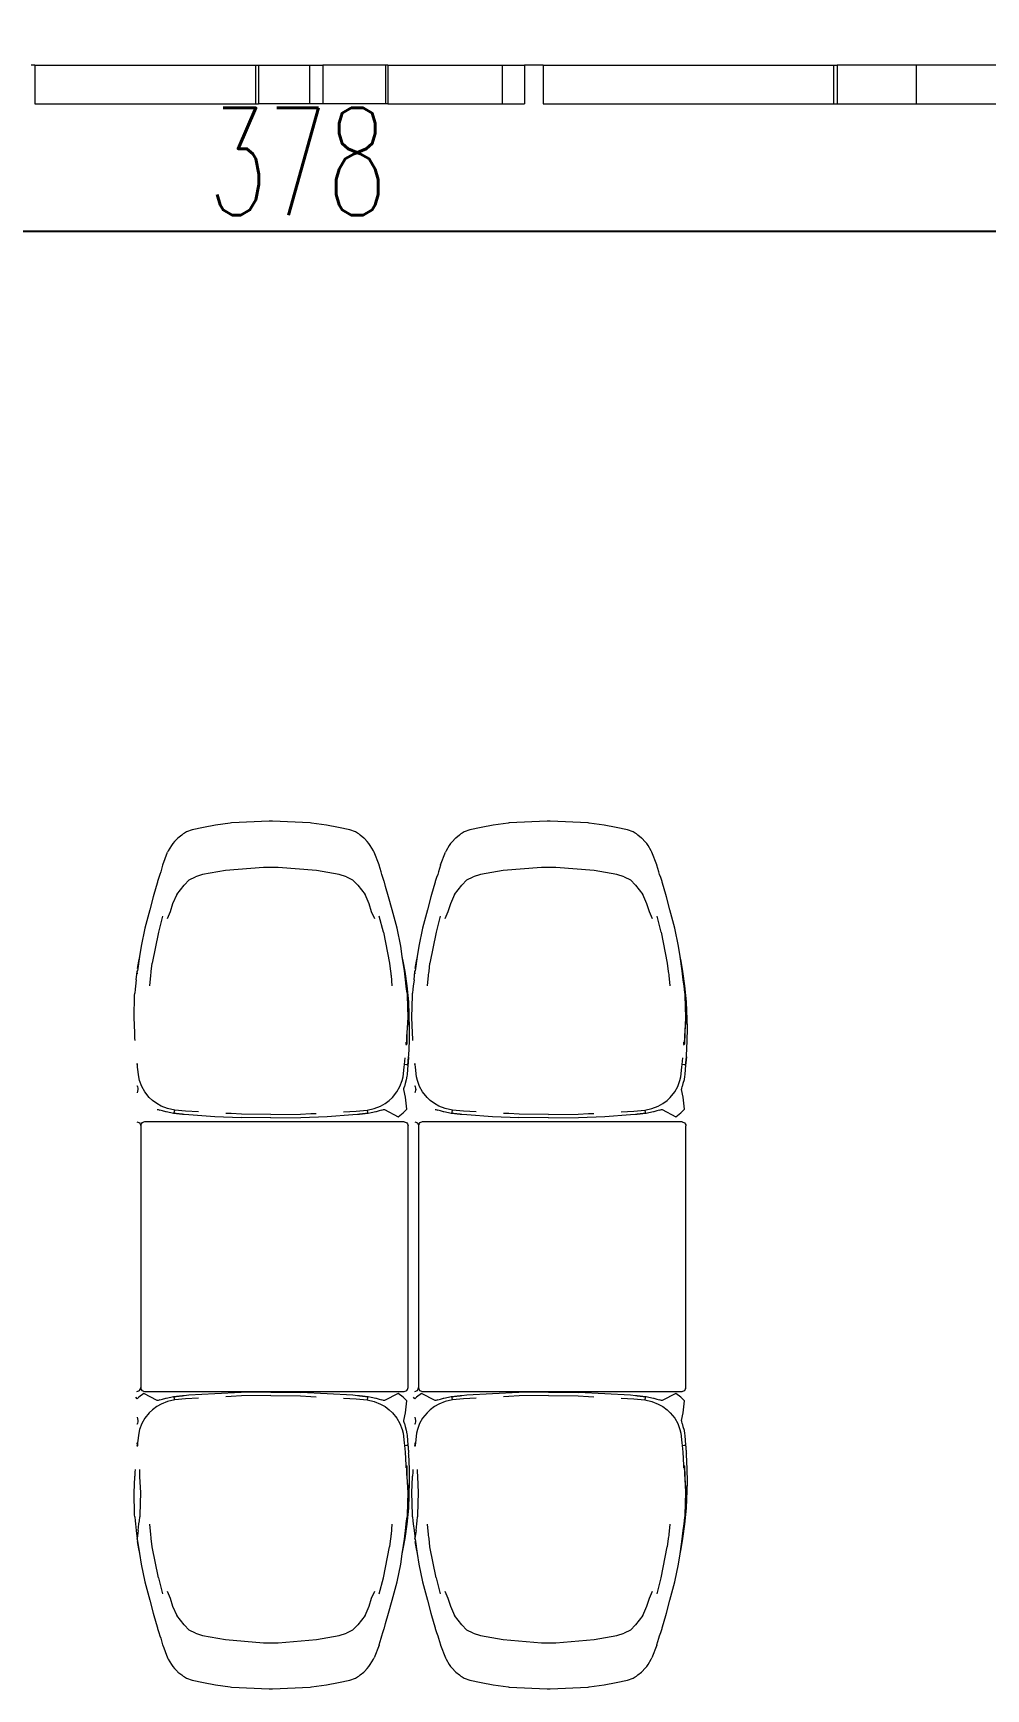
# Model space of a CAD drawing. Header units: millimetres. Extents: x 567392 to 582402, y 4512800 to 4518063.
# Drawn here: x 575378.2 to 575556.3, y 4512971.1 to 4513280.5 of the extents above; entities that cross this region are included whole.
import ezdxf

# ---------------------------------------------------------------- set-up
doc = ezdxf.new("R2010")
doc.units = ezdxf.units.MM
doc.layers.add('a_8', color=8, linetype='Continuous', lineweight=0)
doc.layers.add('a_dim', color=1, linetype='Continuous')
doc.styles.add('OLCU', font='SIMPLEX.shx', dxfattribs={"width": 0.65})
doc.dimstyles.new('OLCU-İC', dxfattribs={"dimtxt": 20, "dimasz": 10, "dimexe": 12, "dimexo": 10, "dimgap": 3, "dimtad": 1, "dimdec": 0, "dimdsep": 46, "dimtxsty": 'OLCU', "dimblk": 'ARCHTICK', "dimcen": 2, "dimdle": 8, "dimclrd": 73, "dimclre": 1, "dimclrt": 1, "dimadec": 0, "dimazin": 0, "dimtfac": 1, "dimtdec": 0, "dimtix": 1, "dimtmove": 2, "dimatfit": 3, "dimldrblk": 'DOT', "dimfxl": 100, "dimfxlon": 1, "dimtvp": 1, "dimtolj": 1, "dimlwd": -1, "dimlwe": 0, "dimarcsym": 0})

# ---------------------------------------------------------------- blocks, each defined once
blk = doc.blocks.new('A$C4A613EE6')
for p, q in [((12420, -530), (12420, -813.7)), ((12492.2, -813.7), (12492.2, -530)), ((12420, -813.7), (12492.2, -813.7)), ((12420, -813.7), (12420, -961.4)), ((12492.2, -961.4), (12492.2, -813.7)), ((12420, -961.4), (12492.2, -961.4)), ((12420, -967.8), (12420, -961.4)), ((12420, -967.8), (12492.2, -967.8)), ((12420, -1510.8), (12420, -967.8)), ((12492.2, -967.8), (12492.2, -961.4)), ((12492.2, -1510.8), (12492.2, -967.8)), ((14032.4, -1264.7), (13998.5, -1274)), ((14065.8, -1257.9), (14032.4, -1264.7)), ((14085.1, -1254.9), (14065.8, -1257.9)), ((14112.1, -1250.8), (14085.1, -1254.9)), ((14094.4, -1253), (14085.1, -1254.9)), ((14113.6, -1249.6), (14094.4, -1253)), ((14117.7, -1250.1), (14112.1, -1250.8)), ((14140.4, -1245.8), (14113.6, -1249.6)), ((14128.7, -1248.8), (14117.7, -1250.1)), ((14140.7, -1247.5), (14128.7, -1248.8)), ((14169.9, -1242.9), (14140.4, -1245.8)), ((14146.7, -1246.8), (14140.7, -1247.5)), ((14154.2, -1246.1), (14146.7, -1246.8)), ((14154.2, -1246.1), (14158, -1245.8)), ((14158, -1245.8), (14199.2, -1244.7)), ((14219.1, -1241.2), (14169.9, -1242.9)), ((14199.2, -1244.7), (14228.3, -1246.2)), ((14199.2, -1244.7), (14212.8, -1244.7)), ((14234.1, -1246.2), (14212.8, -1244.7)), ((14243.7, -1241.5), (14219.1, -1241.2)), ((14228.3, -1246.2), (14249.5, -1246.5)), ((14249.5, -1246.5), (14234.1, -1246.2)), ((14270.4, -1242.9), (14243.7, -1241.5)), ((14245.7, -1248.3), (14249.6, -1248.4)), ((14250.6, -1248.4), (14249.5, -1246.5)), ((14249.6, -1248.4), (14249.8, -1248.4)), ((14273.1, -1243.1), (14270.4, -1242.9)), ((14273.1, -1243.1), (14284.1, -1244)), ((14289.1, -1244.5), (14273.1, -1243.1)), ((14287.5, -1250.9), (14274.9, -1249.7)), ((14284.1, -1244), (14289.2, -1244.4)), ((14288.1, -1246.2), (14287.5, -1250.9)), ((14292.4, -1251.3), (14287.5, -1250.9)), ((14289.1, -1244.5), (14288.1, -1246.2)), ((14289.2, -1244.4), (14295.7, -1245.1)), ((14310.4, -1253.5), (14292.4, -1251.3)), ((14295.7, -1245.1), (14306.5, -1246.1)), ((14306.5, -1246.1), (14308.8, -1246.3)), ((14308.8, -1246.3), (14315.7, -1247.4)), ((14317.2, -1255.1), (14310.4, -1253.5)), ((14315.7, -1247.4), (14315.7, -1247.4)), ((14315.7, -1247.4), (14322.7, -1249.5)), ((14328.4, -1259.3), (14317.2, -1255.1)), ((14322.7, -1249.5), (14328.1, -1250.9)), ((14332, -1251.7), (14328.1, -1250.9)), ((14338.4, -1264.9), (14328.4, -1259.3)), ((14334, -1251.9), (14332, -1251.7)), ((14348, -1249.2), (14334, -1251.9)), ((14348.6, -1273.2), (14338.4, -1264.9)), ((14370.4, -1246.5), (14348, -1249.2)), ((14377.4, -1253.5), (14370.4, -1246.5)), ((14371.5, -1288.2), (14384.7, -1262.8)), ((14384.7, -1262.8), (14377.4, -1253.5)), ((14394.4, -1251.2), (14394.7, -1249.4)), ((14394.4, -1251.2), (14394.4, -1736.8)), ((14394.7, -1249.4), (14395.4, -1247.7)), ((14395.4, -1247.7), (14396.5, -1246.2)), ((14396.5, -1246.2), (14398, -1245.1)), ((14398, -1245.1), (14399.8, -1244.3)), ((14399.8, -1244.3), (14401.6, -1244.1)), ((14891, -1244.1), (14401.6, -1244.1)), ((14892.8, -1244.3), (14891, -1244.1)), ((14894.6, -1245.1), (14892.8, -1244.3)), ((14896.1, -1246.2), (14894.6, -1245.1)), ((14897.2, -1247.7), (14896.1, -1246.2)), ((14897.9, -1249.4), (14897.2, -1247.7)), ((14898.2, -1251.2), (14897.9, -1249.4)), ((14898.2, -1736.8), (14898.2, -1251.2)), ((14909, -1253.5), (14901.7, -1262.8)), ((14901.7, -1262.8), (14914.9, -1288.2)), ((14915.9, -1246.5), (14909, -1253.5)), ((14938.4, -1249.2), (14915.9, -1246.5)), ((14937.8, -1273.2), (14948, -1264.9)), ((14952.4, -1251.9), (14938.4, -1249.2)), ((14948, -1264.9), (14957.9, -1259.3)), ((14954.4, -1251.7), (14952.4, -1251.9)), ((14958.2, -1250.9), (14954.4, -1251.7)), ((14957.9, -1259.3), (14969.1, -1255.1)), ((14958.2, -1250.9), (14963.7, -1249.5)), ((14963.7, -1249.5), (14970.6, -1247.5)), ((14969.1, -1255.1), (14976, -1253.5)), ((14970.6, -1247.5), (14970.7, -1247.4)), ((14970.7, -1247.4), (14977.6, -1246.3)), ((14976, -1253.5), (14993.9, -1251.3)), ((14977.6, -1246.3), (14979.8, -1246.1)), ((14979.8, -1246.1), (14990.7, -1245.1)), ((14990.7, -1245.1), (14997.2, -1244.4)), ((14993.9, -1251.3), (14998.9, -1250.9)), ((14997.2, -1244.4), (15002.2, -1244)), ((14997.3, -1244.5), (15012.4, -1243.2)), ((14998.3, -1246.2), (14997.3, -1244.5)), ((14998.9, -1250.9), (14998.3, -1246.2)), ((14998.9, -1250.9), (15011.4, -1249.7)), ((15002.2, -1244), (15012.4, -1243.2)), ((15011.4, -1249.7), (15035.8, -1248.4)), ((15012.4, -1243.2), (15013.3, -1243.1)), ((15016, -1242.9), (15013.3, -1243.1)), ((15042.6, -1241.5), (15016, -1242.9)), ((15035.8, -1248.4), (15036.9, -1246.5)), ((15036.5, -1248.4), (15036.8, -1248.4)), ((15036.8, -1248.4), (15040.7, -1248.3)), ((15052.3, -1246.2), (15036.9, -1246.5)), ((15036.9, -1246.5), (15058, -1246.2)), ((15067.3, -1241.2), (15042.6, -1241.5)), ((15073.5, -1244.7), (15052.3, -1246.2)), ((15058, -1246.2), (15087.2, -1244.7)), ((15116.5, -1242.9), (15067.3, -1241.2)), ((15073.5, -1244.7), (15087.2, -1244.7)), ((15087.2, -1244.7), (15128.4, -1245.8)), ((15145.9, -1245.8), (15116.5, -1242.9)), ((15128.4, -1245.8), (15132.2, -1246.1)), ((15139.7, -1246.8), (15132.2, -1246.1)), ((15145.7, -1247.5), (15139.7, -1246.8)), ((15157.7, -1248.8), (15145.7, -1247.5)), ((15172.8, -1249.6), (15145.9, -1245.8)), ((15168.7, -1250.1), (15157.7, -1248.8)), ((15174.3, -1250.8), (15168.7, -1250.1)), ((15192, -1253), (15172.8, -1249.6)), ((15201.3, -1254.9), (15174.3, -1250.8)), ((15201.3, -1254.9), (15192, -1253)), ((15220.6, -1257.9), (15201.3, -1254.9)), ((15253.9, -1264.8), (15220.6, -1257.9)), ((15287.9, -1274), (15253.9, -1264.8)), ((13914.3, -1298.4), (13890.7, -1307.5)), ((13915, -1298.1), (13914.3, -1298.4)), ((13927.4, -1294.4), (13915, -1298.1)), ((13931.9, -1293.1), (13927.4, -1294.4)), ((13937.9, -1291.1), (13931.9, -1293.1)), ((13945.4, -1288.6), (13937.9, -1291.1)), ((13946.6, -1288.2), (13945.4, -1288.6)), ((13954.4, -1286), (13946.6, -1288.2)), ((13974.2, -1280.5), (13954.4, -1286)), ((13998.5, -1274), (13974.2, -1280.5)), ((14039.9, -1290.3), (14010.2, -1297.9)), ((14039.9, -1290.3), (14097.6, -1278.7)), ((14097.6, -1278.7), (14113.4, -1276.8)), ((14113.4, -1276.8), (14116.8, -1276.4)), ((14116.8, -1276.4), (14119.1, -1276.1)), ((14119.1, -1276.1), (14121, -1276)), ((14121, -1276), (14140.2, -1274.3)), ((14354.2, -1279.1), (14348.6, -1273.2)), ((14360.1, -1287.2), (14354.2, -1279.1)), ((14364.8, -1295.5), (14360.1, -1287.2)), ((14369.5, -1307.4), (14364.8, -1295.5)), ((14371.5, -1289.8), (14371.5, -1288.2)), ((14372.3, -1293.1), (14371.5, -1289.8)), ((14372.3, -1293.1), (14373.8, -1298.1)), ((14373.8, -1298.1), (14375.8, -1304)), ((14910.6, -1304), (14912.6, -1298.1)), ((14912.6, -1298.1), (14914.1, -1293.1)), ((14914.8, -1289.8), (14914.1, -1293.1)), ((14914.9, -1288.2), (14914.8, -1289.8)), ((14916.9, -1307.4), (14921.6, -1295.5)), ((14921.6, -1295.5), (14926.3, -1287.2)), ((14926.3, -1287.2), (14932.2, -1279.1)), ((14932.2, -1279.1), (14937.8, -1273.2)), ((15146.1, -1274.3), (15165.4, -1276)), ((15165.4, -1276), (15167.3, -1276.1)), ((15167.3, -1276.1), (15169.5, -1276.4)), ((15169.5, -1276.4), (15173, -1276.8)), ((15173, -1276.8), (15188.7, -1278.7)), ((15246.5, -1290.3), (15188.7, -1278.7)), ((15276.1, -1297.9), (15246.5, -1290.3)), ((15312.2, -1280.5), (15287.9, -1274)), ((15332, -1286), (15312.2, -1280.5)), ((15339.7, -1288.2), (15332, -1286)), ((15341, -1288.6), (15339.7, -1288.2)), ((15348.5, -1291.1), (15341, -1288.6)), ((15354.5, -1293.1), (15348.5, -1291.1)), ((15359, -1294.4), (15354.5, -1293.1)), ((15371.4, -1298.1), (15359, -1294.4)), ((15372, -1298.4), (15371.4, -1298.1)), ((15372, -1298.4), (15395.6, -1307.5)), ((13864, -1326.7), (13858.5, -1333.7)), ((13864.9, -1325.9), (13864, -1326.7)), ((13870.7, -1320.5), (13864.9, -1325.9)), ((13874.4, -1317.2), (13870.7, -1320.5)), ((13878, -1314.8), (13874.4, -1317.2)), ((13887.9, -1308.6), (13878, -1314.8)), ((13890.7, -1307.5), (13887.9, -1308.6)), ((13951.9, -1338.1), (13969.5, -1324.6)), ((13987, -1316.9), (13969.5, -1324.6)), ((13987.1, -1316.9), (13987, -1316.9)), ((14001.8, -1312.3), (13987.1, -1316.9)), ((14015.2, -1306.4), (14001.8, -1312.3)), ((14372.5, -1320.8), (14369.5, -1307.4)), ((14372.5, -1320.8), (14376.7, -1319.9)), ((14372.5, -1320.9), (14372.5, -1320.8)), ((14374.2, -1341.1), (14372.5, -1320.9)), ((14375.8, -1304), (14375.9, -1304.6)), ((14375.9, -1304.6), (14377.6, -1313.3)), ((14376.7, -1319.9), (14378.4, -1318.7)), ((14377.6, -1313.3), (14378.6, -1318.5)), ((14379.8, -1335.2), (14378.4, -1318.7)), ((14378.6, -1318.5), (14379, -1323.6)), ((14379, -1323.6), (14379.8, -1335.2)), ((14908, -1318.7), (14906.5, -1335.2)), ((14906.5, -1335.2), (14907.4, -1323.6)), ((14907.4, -1323.6), (14907.7, -1318.5)), ((14907.7, -1318.5), (14908.8, -1313.3)), ((14908, -1318.7), (14909.6, -1319.9)), ((14908.8, -1313.3), (14910.4, -1304.6)), ((14909.6, -1319.9), (14913.9, -1320.8)), ((14910.4, -1304.6), (14910.6, -1304)), ((14912.2, -1341.1), (14913.9, -1320.9)), ((14913.9, -1320.8), (14916.9, -1307.4)), ((14913.9, -1320.9), (14913.9, -1320.8)), ((15284.6, -1312.3), (15271.2, -1306.4)), ((15299.3, -1316.9), (15284.6, -1312.3)), ((15299.4, -1316.9), (15299.3, -1316.9)), ((15316.9, -1324.6), (15299.4, -1316.9)), ((15316.9, -1324.6), (15334.4, -1338.1)), ((15398.5, -1308.6), (15395.6, -1307.5)), ((15408.3, -1314.8), (15398.5, -1308.6)), ((15412, -1317.2), (15408.3, -1314.8)), ((15415.6, -1320.5), (15412, -1317.2)), ((15421.5, -1325.9), (15415.6, -1320.5)), ((15422.4, -1326.7), (15421.5, -1325.9)), ((15427.9, -1333.7), (15422.4, -1326.7)), ((13848.5, -1353.2), (13844.1, -1374.4)), ((13852.6, -1342.6), (13848.5, -1353.2)), ((13854.8, -1339), (13852.6, -1342.6)), ((13856.5, -1336.4), (13854.8, -1339)), ((13858.5, -1333.7), (13856.5, -1336.4)), ((13936.3, -1359.4), (13932.4, -1372.9)), ((13936.3, -1359.4), (13942.2, -1347.8)), ((13942.2, -1347.8), (13951.9, -1338.1)), ((14375.6, -1365), (14374.2, -1341.1)), ((14380.1, -1338.5), (14379.8, -1335.2)), ((14380.9, -1347.4), (14380.1, -1338.5)), ((14384.1, -1395.6), (14380.9, -1347.4)), ((14905.4, -1347.4), (14902.3, -1395.6)), ((14906.2, -1338.5), (14905.4, -1347.4)), ((14906.5, -1335.2), (14906.2, -1338.5)), ((14910.8, -1364.9), (14912.2, -1341.1)), ((15334.4, -1338.1), (15344.2, -1347.8)), ((15344.2, -1347.8), (15350.1, -1359.4)), ((15354, -1372.9), (15350.1, -1359.4)), ((15429.9, -1336.4), (15427.9, -1333.7)), ((15431.6, -1339), (15429.9, -1336.4)), ((15433.8, -1342.6), (15431.6, -1339)), ((15437.9, -1353.2), (15433.8, -1342.6)), ((15442.2, -1374.4), (15437.9, -1353.2)), ((13844.1, -1374.4), (13839.8, -1396.8)), ((13932.4, -1372.9), (13924.6, -1415.3)), ((15361.7, -1415.3), (15354, -1372.9)), ((15446.6, -1396.8), (15442.2, -1374.4)), ((13839.8, -1396.8), (13836, -1424.7)), ((13924.6, -1415.4), (13918.8, -1486.9)), ((13924.6, -1415.4), (13924.6, -1415.3)), ((14379, -1426.1), (14378.5, -1416.1)), ((14386.1, -1444.7), (14384.1, -1395.6)), ((14902.3, -1395.6), (14900.2, -1444.7)), ((14907.3, -1426.1), (14907.9, -1416.1)), ((15361.7, -1415.3), (15361.8, -1415.4)), ((15367.6, -1486.9), (15361.8, -1415.4)), ((15450.3, -1424.7), (15446.6, -1396.8)), ((13835.8, -1427), (13832.5, -1497.5)), ((13836, -1424.7), (13835.8, -1427)), ((14379.8, -1445.3), (14379, -1426.1)), ((14380.5, -1500.6), (14379.8, -1445.3)), ((14386.9, -1500.6), (14386.1, -1444.7)), ((14899.4, -1500.6), (14900.2, -1444.7)), ((14905.8, -1500.6), (14906.6, -1445.3)), ((14906.6, -1445.3), (14907.3, -1426.1)), ((15450.6, -1427), (15450.3, -1424.7)), ((15453.8, -1497.5), (15450.6, -1427)), ((12420, -1510.8), (12492.2, -1510.8)), ((12420, -1510.8), (12420, -1545.9)), ((13832.5, -1497.5), (13832.4, -1500.6)), ((13832.4, -1500.6), (13832.5, -1503.6)), ((13832.5, -1503.6), (13835.8, -1574.1)), ((13918.8, -1486.9), (13918.8, -1514.2)), ((13918.8, -1514.2), (13924.6, -1585.7)), ((14380.5, -1500.6), (14379.8, -1555.8)), ((14386.9, -1500.6), (14386.1, -1556.4)), ((14899.4, -1500.6), (14900.2, -1556.4)), ((14905.8, -1500.6), (14906.6, -1555.8)), ((15361.8, -1585.7), (15367.6, -1514.2)), ((15367.6, -1514.2), (15367.6, -1486.9)), ((15450.6, -1574.1), (15453.8, -1503.6)), ((15453.9, -1500.6), (15453.8, -1497.5)), ((15453.8, -1503.6), (15453.9, -1500.6)), ((12420, -1545.9), (12492.2, -1545.9)), ((12420, -1587.4), (12420, -1545.9)), ((12492.2, -1587.4), (12492.2, -1545.9)), ((13835.8, -1574.1), (13836, -1576.4)), ((13836, -1576.4), (13839.8, -1604.3)), ((14379, -1575), (14378.5, -1585)), ((14379.8, -1555.8), (14379, -1575)), ((14384.1, -1605.5), (14386.1, -1556.4)), ((14900.2, -1556.4), (14902.3, -1605.5)), ((14906.6, -1555.8), (14907.3, -1575)), ((14907.3, -1575), (14907.9, -1585.1)), ((15446.6, -1604.4), (15450.3, -1576.4)), ((15450.3, -1576.4), (15450.6, -1574.1)), ((12420, -1587.4), (12492.2, -1587.4)), ((12420, -1801.4), (12420, -1587.4)), ((12492.2, -1801.4), (12492.2, -1587.4)), ((13839.8, -1604.3), (13844.1, -1626.7)), ((13924.6, -1585.8), (13924.6, -1585.7)), ((13924.6, -1585.8), (13932.4, -1628.2)), ((14380.9, -1653.8), (14384.1, -1605.5)), ((14902.3, -1605.5), (14905.4, -1653.8)), ((15354, -1628.2), (15361.7, -1585.8)), ((15361.8, -1585.7), (15361.7, -1585.8)), ((15442.2, -1626.7), (15446.6, -1604.4)), ((13844.1, -1626.7), (13848.5, -1648)), ((13932.4, -1628.2), (13936.3, -1641.7)), ((14375.6, -1636.2), (14374.2, -1660.1)), ((14910.8, -1636.2), (14912.2, -1660.1)), ((15350.1, -1641.7), (15354, -1628.2)), ((15437.9, -1648), (15442.2, -1626.7)), ((13848.5, -1648), (13852.6, -1658.5)), ((13852.6, -1658.5), (13854.8, -1662.2)), ((13854.8, -1662.2), (13856.5, -1664.7)), ((13856.5, -1664.7), (13858.5, -1667.4)), ((13858.5, -1667.4), (13864, -1674.4)), ((13942.2, -1653.3), (13936.3, -1641.7)), ((13951.9, -1663), (13942.2, -1653.3)), ((13969.5, -1676.5), (13951.9, -1663)), ((14374.2, -1660.1), (14372.5, -1680.2)), ((14378.4, -1682.4), (14379.8, -1665.9)), ((14379.8, -1665.9), (14379, -1677.6)), ((14379.8, -1665.9), (14380.1, -1662.6)), ((14380.1, -1662.6), (14380.9, -1653.8)), ((14905.4, -1653.8), (14906.2, -1662.6)), ((14906.2, -1662.6), (14906.5, -1665.9)), ((14907.4, -1677.6), (14906.5, -1665.9)), ((14906.5, -1665.9), (14908, -1682.4)), ((14912.2, -1660.1), (14913.9, -1680.2)), ((15334.4, -1663), (15316.9, -1676.5)), ((15344.2, -1653.3), (15334.4, -1663)), ((15350.1, -1641.7), (15344.2, -1653.3)), ((15422.4, -1674.4), (15427.9, -1667.4)), ((15427.9, -1667.4), (15429.9, -1664.7)), ((15429.9, -1664.7), (15431.6, -1662.2)), ((15431.6, -1662.2), (15433.8, -1658.5)), ((15433.8, -1658.5), (15437.9, -1648)), ((13864, -1674.4), (13864.9, -1675.2)), ((13864.9, -1675.2), (13870.7, -1680.6)), ((13870.7, -1680.6), (13874.4, -1683.9)), ((13874.4, -1683.9), (13878, -1686.3)), ((13878, -1686.3), (13887.9, -1692.5)), ((13887.9, -1692.5), (13890.7, -1693.7)), ((13914.3, -1702.8), (13890.7, -1693.7)), ((13969.5, -1676.5), (13987, -1684.2)), ((13987, -1684.2), (13987.1, -1684.3)), ((13987.1, -1684.3), (14001.8, -1688.8)), ((14001.8, -1688.8), (14015.2, -1694.7)), ((14369.5, -1693.8), (14364.8, -1705.7)), ((14372.5, -1680.4), (14369.5, -1693.8)), ((14372.5, -1680.2), (14372.5, -1680.4)), ((14376.7, -1681.2), (14372.5, -1680.4)), ((14375.8, -1697.1), (14373.8, -1703)), ((14375.9, -1696.5), (14375.8, -1697.1)), ((14377.6, -1687.8), (14375.9, -1696.5)), ((14378.4, -1682.4), (14376.7, -1681.2)), ((14378.6, -1682.6), (14377.6, -1687.8)), ((14379, -1677.6), (14378.6, -1682.6)), ((14907.7, -1682.6), (14907.4, -1677.6)), ((14908.8, -1687.8), (14907.7, -1682.6)), ((14909.6, -1681.2), (14908, -1682.4)), ((14910.4, -1696.5), (14908.8, -1687.8)), ((14913.9, -1680.4), (14909.6, -1681.2)), ((14910.6, -1697.1), (14910.4, -1696.5)), ((14912.6, -1703), (14910.6, -1697.1)), ((14913.9, -1680.2), (14916.9, -1693.8)), ((14916.9, -1693.8), (14921.6, -1705.7)), ((15271.2, -1694.7), (15284.6, -1688.8)), ((15284.6, -1688.8), (15299.3, -1684.3)), ((15299.3, -1684.3), (15299.4, -1684.3)), ((15299.4, -1684.3), (15316.9, -1676.5)), ((15372, -1702.8), (15395.6, -1693.7)), ((15395.6, -1693.7), (15398.5, -1692.5)), ((15398.5, -1692.5), (15408.3, -1686.3)), ((15408.3, -1686.3), (15412, -1683.9)), ((15412, -1683.9), (15415.6, -1680.6)), ((15415.6, -1680.6), (15421.5, -1675.2)), ((15421.5, -1675.2), (15422.4, -1674.4)), ((13914.3, -1702.8), (13915, -1703)), ((13915, -1703), (13927.4, -1706.7)), ((13927.4, -1706.7), (13931.9, -1708)), ((13931.9, -1708), (13937.9, -1710)), ((13937.9, -1710), (13945.4, -1712.5)), ((13945.4, -1712.5), (13946.6, -1712.9)), ((13946.6, -1712.9), (13954.4, -1715.1)), ((13954.4, -1715.1), (13974.2, -1720.7)), ((13974.2, -1720.7), (13998.5, -1727.1)), ((13998.5, -1727.1), (14032.4, -1736.4)), ((14010.2, -1703.2), (14039.9, -1710.9)), ((14039.9, -1710.9), (14097.6, -1722.5)), ((14113.4, -1724.3), (14097.6, -1722.5)), ((14116.8, -1724.7), (14113.4, -1724.3)), ((14119.1, -1725), (14116.8, -1724.7)), ((14121, -1725.2), (14119.1, -1725)), ((14140.2, -1726.9), (14121, -1725.2)), ((14348.6, -1728), (14338.4, -1736.2)), ((14354.2, -1722), (14348.6, -1728)), ((14360.1, -1714), (14354.2, -1722)), ((14364.8, -1705.7), (14360.1, -1714)), ((14371.5, -1711.3), (14372.3, -1708)), ((14371.5, -1713), (14371.5, -1711.3)), ((14373.8, -1703), (14372.3, -1708)), ((14914.9, -1713), (14901.7, -1738.3)), ((14914.1, -1708), (14912.6, -1703)), ((14914.1, -1708), (14914.8, -1711.4)), ((14914.8, -1711.4), (14914.9, -1713)), ((14921.6, -1705.7), (14926.3, -1714)), ((14926.3, -1714), (14932.2, -1722)), ((14932.2, -1722), (14937.8, -1728)), ((14937.8, -1728), (14948, -1736.2)), ((15165.4, -1725.2), (15146.1, -1726.9)), ((15167.3, -1725), (15165.4, -1725.2)), ((15169.5, -1724.7), (15167.3, -1725)), ((15173, -1724.3), (15169.5, -1724.7)), ((15188.7, -1722.5), (15173, -1724.3)), ((15246.5, -1710.9), (15188.7, -1722.5)), ((15246.5, -1710.9), (15276.1, -1703.2)), ((15253.9, -1736.4), (15287.9, -1727.1)), ((15287.9, -1727.1), (15312.2, -1720.7)), ((15312.2, -1720.7), (15332, -1715.1)), ((15332, -1715.1), (15339.7, -1712.9)), ((15339.7, -1712.9), (15341, -1712.5)), ((15341, -1712.5), (15348.5, -1710)), ((15348.5, -1710), (15354.5, -1708)), ((15354.5, -1708), (15359, -1706.7)), ((15359, -1706.7), (15371.4, -1703)), ((15371.4, -1703), (15372, -1702.8)), ((14032.4, -1736.4), (14065.8, -1743.2)), ((14065.8, -1743.2), (14085.1, -1746.2)), ((14085.1, -1746.2), (14094.4, -1748.2)), ((14085.1, -1746.2), (14112.1, -1750.3)), ((14094.4, -1748.2), (14107.7, -1750.5)), ((14112.1, -1750.3), (14113.2, -1750.5)), ((14113.2, -1750.5), (14112.1, -1750.6)), ((14117.7, -1749.9), (14113.2, -1750.5)), ((14128.7, -1752.3), (14113.2, -1750.5)), ((14128.7, -1752.3), (14140.7, -1753.7)), ((14169.9, -1762.2), (14140.4, -1765.1)), ((14140.7, -1753.7), (14146.7, -1754.3)), ((14146.7, -1754.3), (14154.2, -1755)), ((14158, -1755.4), (14154.2, -1755)), ((14199.2, -1756.4), (14158, -1755.4)), ((14219.1, -1760.5), (14169.9, -1762.2)), ((14228.3, -1754.9), (14199.2, -1756.4)), ((14201, -1756.4), (14199.2, -1756.4)), ((14243.7, -1760.8), (14219.1, -1760.5)), ((14230, -1754.9), (14228.3, -1754.9)), ((14237.7, -1754.8), (14230, -1754.9)), ((14242.6, -1754.7), (14237.7, -1754.8)), ((14270.4, -1762.2), (14243.7, -1760.8)), ((14273.1, -1762.4), (14270.4, -1762.2)), ((14273.1, -1762.4), (14284.1, -1763.3)), ((14289.1, -1763.8), (14273.1, -1762.4)), ((14284.1, -1763.3), (14289.2, -1763.7)), ((14287.5, -1750.3), (14285.2, -1750.5)), ((14287.5, -1750.7), (14285.2, -1750.5)), ((14292.4, -1749.8), (14287.5, -1750.3)), ((14287.5, -1750.3), (14287.5, -1750.5)), ((14287.5, -1750.5), (14287.5, -1750.7)), ((14310.4, -1747.6), (14292.4, -1749.8)), ((14317.2, -1746.1), (14310.4, -1747.6)), ((14328.4, -1741.9), (14317.2, -1746.1)), ((14328.1, -1750.2), (14327.1, -1750.5)), ((14327.1, -1750.5), (14328.1, -1750.7)), ((14328.1, -1750.2), (14332, -1749.4)), ((14338.4, -1736.2), (14328.4, -1741.9)), ((14332, -1749.4), (14334, -1749.2)), ((14334, -1749.2), (14340.3, -1750.5)), ((14394.4, -1736.8), (14394.7, -1738.6)), ((14394.4, -1751), (14394.7, -1749.2)), ((14394.7, -1738.6), (14395.4, -1740.3)), ((14394.7, -1749.2), (14395.4, -1747.5)), ((14395.4, -1740.3), (14396.5, -1741.8)), ((14395.4, -1747.5), (14396.5, -1746)), ((14396.5, -1741.8), (14398, -1742.9)), ((14396.5, -1746), (14398, -1744.9)), ((14398, -1742.9), (14399.8, -1743.7)), ((14398, -1744.9), (14399.8, -1744.1)), ((14399.8, -1743.7), (14401.6, -1743.9)), ((14399.8, -1744.1), (14401.6, -1743.9)), ((14399.8, -1763.7), (14401.6, -1763.4)), ((14401.6, -1743.9), (14891, -1743.9)), ((14891, -1763.4), (14401.6, -1763.4)), ((14891, -1743.9), (14892.8, -1743.7)), ((14892.8, -1744.1), (14891, -1743.9)), ((14892.8, -1763.7), (14891, -1763.4)), ((14892.8, -1743.7), (14894.6, -1742.9)), ((14894.6, -1744.9), (14892.8, -1744.1)), ((14894.6, -1742.9), (14896.1, -1741.8)), ((14896.1, -1746), (14894.6, -1744.9)), ((14896.1, -1741.8), (14897.2, -1740.3)), ((14897.2, -1747.5), (14896.1, -1746)), ((14897.2, -1740.3), (14897.9, -1738.6)), ((14897.9, -1749.2), (14897.2, -1747.5)), ((14897.9, -1738.6), (14898.2, -1736.8)), ((14898.2, -1751), (14897.9, -1749.2)), ((14901.7, -1738.3), (14909, -1747.6)), ((14909, -1747.6), (14911.8, -1750.5)), ((14911.8, -1750.5), (14909, -1753.3)), ((14946, -1750.5), (14952.4, -1749.3)), ((14948, -1736.2), (14957.9, -1741.9)), ((14952.4, -1749.3), (14954.4, -1749.4)), ((14954.4, -1749.4), (14958.2, -1750.2)), ((14957.9, -1741.9), (14969.1, -1746.1)), ((14959.2, -1750.5), (14958.2, -1750.2)), ((14958.2, -1750.7), (14959.2, -1750.5)), ((14969.1, -1746.1), (14976, -1747.6)), ((14976, -1747.6), (14993.9, -1749.8)), ((14993.9, -1749.8), (14998.9, -1750.3)), ((14993.9, -1751.1), (14998.9, -1750.7)), ((14997.2, -1763.7), (15002.2, -1763.3)), ((14997.3, -1763.8), (15012.4, -1762.5)), ((14998.8, -1750.5), (14998.9, -1750.3)), ((14998.9, -1750.7), (14998.8, -1750.5)), ((14998.9, -1750.3), (15001, -1750.5)), ((14998.9, -1750.7), (15001, -1750.5)), ((15001, -1750.5), (15001.1, -1750.5)), ((15001.1, -1750.5), (15001.2, -1750.5)), ((15002.2, -1763.3), (15012.4, -1762.5)), ((15012.4, -1762.5), (15013.3, -1762.4)), ((15016, -1762.2), (15013.3, -1762.4)), ((15042.6, -1760.8), (15016, -1762.2)), ((15067.3, -1760.5), (15042.6, -1760.8)), ((15043.8, -1746.2), (15048.6, -1746.2)), ((15043.8, -1754.7), (15048.7, -1754.8)), ((15048.6, -1746.2), (15056.4, -1746)), ((15048.7, -1754.8), (15056.4, -1754.9)), ((15056.4, -1746), (15058, -1746)), ((15058, -1754.9), (15056.4, -1754.9)), ((15058, -1746), (15087.2, -1744.5)), ((15087.2, -1756.4), (15058, -1754.9)), ((15116.5, -1762.2), (15067.3, -1760.5)), ((15085.3, -1744.5), (15087.2, -1744.5)), ((15087.2, -1756.4), (15085.3, -1756.4)), ((15087.2, -1744.5), (15128.4, -1745.6)), ((15128.4, -1755.4), (15087.2, -1756.4)), ((15145.9, -1765.1), (15116.5, -1762.2)), ((15128.4, -1745.6), (15132.2, -1745.9)), ((15132.2, -1755), (15128.4, -1755.4)), ((15139.7, -1746.6), (15132.2, -1745.9)), ((15132.2, -1755), (15139.7, -1754.3)), ((15145.7, -1747.3), (15139.7, -1746.6)), ((15139.7, -1754.3), (15145.7, -1753.7)), ((15157.7, -1748.6), (15145.7, -1747.3)), ((15145.7, -1753.7), (15157.7, -1752.3)), ((15157.7, -1748.6), (15173.1, -1750.5)), ((15157.7, -1752.3), (15168.7, -1751)), ((15168.7, -1751), (15173.1, -1750.5)), ((15173.1, -1750.5), (15174.3, -1750.3)), ((15174.3, -1750.6), (15173.1, -1750.5)), ((15174.3, -1750.3), (15201.2, -1746.2)), ((15178.7, -1750.5), (15192, -1748.2)), ((15192, -1748.2), (15201.2, -1746.2)), ((15201.2, -1746.2), (15220.6, -1743.2)), ((15220.6, -1743.2), (15253.9, -1736.4)), ((13998.5, -1793.4), (13974.2, -1799.8)), ((14032.4, -1784.1), (13998.5, -1793.4)), ((14065.8, -1777.2), (14032.4, -1784.1)), ((14085.1, -1774.3), (14065.8, -1777.2)), ((14112.1, -1770.1), (14085.1, -1774.3)), ((14094.4, -1772.3), (14085.1, -1774.3)), ((14113.6, -1769), (14094.4, -1772.3)), ((14117.7, -1769.5), (14112.1, -1770.1)), ((14140.4, -1765.1), (14113.6, -1769)), ((14128.7, -1768.1), (14117.7, -1769.5)), ((14121, -1795.3), (14140.2, -1793.6)), ((14140.7, -1766.8), (14128.7, -1768.1)), ((14146.7, -1766.1), (14140.7, -1766.8)), ((14154.2, -1765.4), (14146.7, -1766.1)), ((14154.2, -1765.4), (14158, -1765.1)), ((14158, -1765.1), (14199.2, -1764)), ((14199.2, -1764), (14228.3, -1765.6)), ((14199.2, -1764), (14212.8, -1764)), ((14234.1, -1765.6), (14212.8, -1764)), ((14228.3, -1765.6), (14249.5, -1765.8)), ((14249.5, -1765.8), (14234.1, -1765.6)), ((14245.7, -1767.7), (14249.6, -1767.7)), ((14250.6, -1767.8), (14249.5, -1765.8)), ((14249.6, -1767.7), (14249.8, -1767.7)), ((14287.5, -1770.2), (14274.9, -1769.1)), ((14288.1, -1765.6), (14287.5, -1770.2)), ((14292.4, -1770.6), (14287.5, -1770.2)), ((14289.1, -1763.8), (14288.1, -1765.6)), ((14289.2, -1763.7), (14295.7, -1764.4)), ((14310.4, -1772.9), (14292.4, -1770.6)), ((14295.7, -1764.4), (14306.5, -1765.4)), ((14306.5, -1765.4), (14308.8, -1765.6)), ((14308.8, -1765.6), (14315.7, -1766.8)), ((14317.2, -1774.4), (14310.4, -1772.9)), ((14315.7, -1766.8), (14315.7, -1766.8)), ((14315.7, -1766.8), (14322.7, -1768.8)), ((14328.4, -1778.6), (14317.2, -1774.4)), ((14322.7, -1768.8), (14328.1, -1770.3)), ((14332, -1771.1), (14328.1, -1770.3)), ((14338.4, -1784.2), (14328.4, -1778.6)), ((14334, -1771.2), (14332, -1771.1)), ((14348, -1768.5), (14334, -1771.2)), ((14348.6, -1792.5), (14338.4, -1784.2)), ((14370.4, -1765.8), (14348, -1768.5)), ((14354.2, -1798.5), (14348.6, -1792.5)), ((14377.4, -1772.8), (14370.4, -1765.8)), ((14371.5, -1807.5), (14384.7, -1782.2)), ((14384.7, -1782.2), (14377.4, -1772.8)), ((14394.4, -1770.6), (14394.7, -1768.7)), ((14394.4, -1770.6), (14394.4, -2256.1)), ((14394.7, -1768.7), (14395.4, -1767)), ((14395.4, -1767), (14396.5, -1765.5)), ((14396.5, -1765.5), (14398, -1764.4)), ((14398, -1764.4), (14399.8, -1763.7)), ((14894.6, -1764.4), (14892.8, -1763.7)), ((14896.1, -1765.5), (14894.6, -1764.4)), ((14897.2, -1767), (14896.1, -1765.5)), ((14897.9, -1768.7), (14897.2, -1767)), ((14898.2, -1770.6), (14897.9, -1768.7)), ((14898.2, -2256.1), (14898.2, -1770.6)), ((14909, -1772.8), (14901.7, -1782.2)), ((14901.7, -1782.2), (14914.9, -1807.5)), ((14915.9, -1765.8), (14909, -1772.8)), ((14938.4, -1768.5), (14915.9, -1765.8)), ((14932.2, -1798.5), (14937.8, -1792.5)), ((14937.8, -1792.5), (14948, -1784.2)), ((14952.4, -1771.2), (14938.4, -1768.5)), ((14948, -1784.2), (14957.9, -1778.6)), ((14954.4, -1771.1), (14952.4, -1771.2)), ((14958.2, -1770.3), (14954.4, -1771.1)), ((14957.9, -1778.6), (14969.1, -1774.4)), ((14958.2, -1770.3), (14963.7, -1768.8)), ((14963.7, -1768.8), (14970.6, -1766.8)), ((14969.1, -1774.4), (14976, -1772.9)), ((14970.6, -1766.8), (14970.7, -1766.8)), ((14970.7, -1766.8), (14977.6, -1765.6)), ((14976, -1772.9), (14993.9, -1770.6)), ((14977.6, -1765.6), (14979.8, -1765.4)), ((14979.8, -1765.4), (14990.7, -1764.4)), ((14990.7, -1764.4), (14997.2, -1763.7)), ((14993.9, -1770.6), (14998.9, -1770.2)), ((14998.3, -1765.6), (14997.3, -1763.8)), ((14998.9, -1770.2), (14998.3, -1765.6)), ((14998.9, -1770.2), (15011.4, -1769.1)), ((15011.4, -1769.1), (15035.8, -1767.8)), ((15035.8, -1767.8), (15036.9, -1765.8)), ((15036.5, -1767.7), (15036.8, -1767.7)), ((15036.8, -1767.7), (15040.7, -1767.7)), ((15052.3, -1765.6), (15036.9, -1765.8)), ((15036.9, -1765.8), (15058, -1765.6)), ((15073.5, -1764), (15052.3, -1765.6)), ((15058, -1765.6), (15087.2, -1764)), ((15073.5, -1764), (15087.2, -1764)), ((15087.2, -1764), (15128.4, -1765.1)), ((15128.4, -1765.1), (15132.2, -1765.4)), ((15139.7, -1766.1), (15132.2, -1765.4)), ((15145.7, -1766.8), (15139.7, -1766.1)), ((15157.7, -1768.1), (15145.7, -1766.8)), ((15172.8, -1769), (15145.9, -1765.1)), ((15146.1, -1793.6), (15165.4, -1795.3)), ((15168.7, -1769.5), (15157.7, -1768.1)), ((15174.3, -1770.1), (15168.7, -1769.5)), ((15192, -1772.3), (15172.8, -1769)), ((15201.3, -1774.3), (15174.3, -1770.1)), ((15201.3, -1774.3), (15192, -1772.3)), ((15220.6, -1777.2), (15201.3, -1774.3)), ((15253.9, -1784.1), (15220.6, -1777.2)), ((15287.9, -1793.4), (15253.9, -1784.1)), ((15312.2, -1799.8), (15287.9, -1793.4)), ((12420, -1801.4), (12420, -1805.9)), ((12420, -1801.4), (12492.2, -1801.4)), ((12420, -1805.9), (12420, -1922.5)), ((12420, -1805.9), (12492.2, -1805.9)), ((12492.2, -1801.4), (12492.2, -1805.9)), ((12492.2, -1805.9), (12492.2, -1922.5)), ((13914.3, -1817.7), (13890.7, -1826.8)), ((13915, -1817.4), (13914.3, -1817.7)), ((13927.4, -1813.8), (13915, -1817.4)), ((13931.9, -1812.4), (13927.4, -1813.8)), ((13937.9, -1810.5), (13931.9, -1812.4)), ((13945.4, -1808), (13937.9, -1810.5)), ((13946.6, -1807.5), (13945.4, -1808)), ((13954.4, -1805.4), (13946.6, -1807.5)), ((13974.2, -1799.8), (13954.4, -1805.4)), ((14039.9, -1809.6), (14010.2, -1817.3)), ((14039.9, -1809.6), (14097.6, -1798)), ((14097.6, -1798), (14113.4, -1796.1)), ((14113.4, -1796.1), (14116.8, -1795.7)), ((14116.8, -1795.7), (14119.1, -1795.5)), ((14119.1, -1795.5), (14121, -1795.3)), ((14360.1, -1806.5), (14354.2, -1798.5)), ((14364.8, -1814.8), (14360.1, -1806.5)), ((14369.5, -1826.7), (14364.8, -1814.8)), ((14371.5, -1809.1), (14371.5, -1807.5)), ((14372.3, -1812.5), (14371.5, -1809.1)), ((14372.3, -1812.5), (14373.8, -1817.5)), ((14373.8, -1817.5), (14375.8, -1823.3)), ((14375.8, -1823.3), (14375.9, -1824)), ((14375.9, -1824), (14377.6, -1832.6)), ((14908.8, -1832.6), (14910.4, -1824)), ((14910.4, -1824), (14910.6, -1823.3)), ((14910.6, -1823.3), (14912.6, -1817.5)), ((14912.6, -1817.5), (14914.1, -1812.5)), ((14914.8, -1809.1), (14914.1, -1812.5)), ((14914.9, -1807.5), (14914.8, -1809.1)), ((14916.9, -1826.7), (14921.6, -1814.8)), ((14921.6, -1814.8), (14926.3, -1806.5)), ((14926.3, -1806.5), (14932.2, -1798.5)), ((15165.4, -1795.3), (15167.3, -1795.5)), ((15167.3, -1795.5), (15169.5, -1795.7)), ((15169.5, -1795.7), (15173, -1796.1)), ((15173, -1796.1), (15188.7, -1798)), ((15246.5, -1809.6), (15188.7, -1798)), ((15276.1, -1817.3), (15246.5, -1809.6)), ((15332, -1805.4), (15312.2, -1799.8)), ((15339.7, -1807.5), (15332, -1805.4)), ((15341, -1808), (15339.7, -1807.5)), ((15348.5, -1810.5), (15341, -1808)), ((15354.5, -1812.4), (15348.5, -1810.5)), ((15359, -1813.8), (15354.5, -1812.4)), ((15371.4, -1817.4), (15359, -1813.8)), ((15372, -1817.7), (15371.4, -1817.4)), ((15372, -1817.7), (15395.6, -1826.8)), ((13856.5, -1855.7), (13854.8, -1858.3)), ((13858.5, -1853.1), (13856.5, -1855.7)), ((13864, -1846), (13858.5, -1853.1)), ((13864.9, -1845.2), (13864, -1846)), ((13870.7, -1839.8), (13864.9, -1845.2)), ((13874.4, -1836.5), (13870.7, -1839.8)), ((13878, -1834.1), (13874.4, -1836.5)), ((13887.9, -1827.9), (13878, -1834.1)), ((13890.7, -1826.8), (13887.9, -1827.9)), ((13951.9, -1857.5), (13969.5, -1843.9)), ((13987, -1836.2), (13969.5, -1843.9)), ((13987.1, -1836.2), (13987, -1836.2)), ((14001.8, -1831.6), (13987.1, -1836.2)), ((14015.2, -1825.7), (14001.8, -1831.6)), ((14372.5, -1840.1), (14369.5, -1826.7)), ((14372.5, -1840.1), (14376.7, -1839.3)), ((14372.5, -1840.2), (14372.5, -1840.1)), ((14374.2, -1860.4), (14372.5, -1840.2)), ((14376.7, -1839.3), (14378.4, -1838)), ((14377.6, -1832.6), (14378.6, -1837.8)), ((14379.8, -1854.5), (14378.4, -1838)), ((14378.6, -1837.8), (14379, -1842.9)), ((14379, -1842.9), (14379.8, -1854.5)), ((14380.1, -1857.8), (14379.8, -1854.5)), ((14906.5, -1854.5), (14906.2, -1857.8)), ((14908, -1838), (14906.5, -1854.5)), ((14906.5, -1854.5), (14907.4, -1842.9)), ((14907.4, -1842.9), (14907.7, -1837.8)), ((14907.7, -1837.8), (14908.8, -1832.6)), ((14908, -1838), (14909.6, -1839.3)), ((14909.6, -1839.3), (14913.9, -1840.1)), ((14912.2, -1860.4), (14913.9, -1840.2)), ((14913.9, -1840.1), (14916.9, -1826.7)), ((14913.9, -1840.2), (14913.9, -1840.1)), ((15284.6, -1831.6), (15271.2, -1825.7)), ((15299.3, -1836.2), (15284.6, -1831.6)), ((15299.4, -1836.2), (15299.3, -1836.2)), ((15316.9, -1843.9), (15299.4, -1836.2)), ((15316.9, -1843.9), (15334.4, -1857.5)), ((15398.5, -1827.9), (15395.6, -1826.8)), ((15408.3, -1834.1), (15398.5, -1827.9)), ((15412, -1836.5), (15408.3, -1834.1)), ((15415.6, -1839.8), (15412, -1836.5)), ((15421.5, -1845.2), (15415.6, -1839.8)), ((15422.4, -1846), (15421.5, -1845.2)), ((15427.9, -1853.1), (15422.4, -1846)), ((15429.9, -1855.7), (15427.9, -1853.1)), ((15431.6, -1858.3), (15429.9, -1855.7)), ((13848.5, -1872.5), (13844.1, -1893.7)), ((13852.6, -1861.9), (13848.5, -1872.5)), ((13854.8, -1858.3), (13852.6, -1861.9)), ((13936.3, -1878.7), (13932.4, -1892.2)), ((13936.3, -1878.7), (13942.2, -1867.1)), ((13942.2, -1867.1), (13951.9, -1857.5)), ((14375.6, -1884.3), (14374.2, -1860.4)), ((14380.9, -1866.7), (14380.1, -1857.8)), ((14384.1, -1914.9), (14380.9, -1866.7)), ((14905.4, -1866.7), (14902.3, -1914.9)), ((14906.2, -1857.8), (14905.4, -1866.7)), ((14910.8, -1884.3), (14912.2, -1860.4)), ((15334.4, -1857.5), (15344.2, -1867.1)), ((15344.2, -1867.1), (15350.1, -1878.7)), ((15354, -1892.2), (15350.1, -1878.7)), ((15433.8, -1862), (15431.6, -1858.3)), ((15437.9, -1872.5), (15433.8, -1862)), ((15442.2, -1893.7), (15437.9, -1872.5)), ((13839.8, -1916.1), (13836, -1944)), ((13844.1, -1893.7), (13839.8, -1916.1)), ((13932.4, -1892.2), (13924.6, -1934.6)), ((14386.1, -1964), (14384.1, -1914.9)), ((14902.3, -1914.9), (14900.2, -1964)), ((15361.7, -1934.6), (15354, -1892.2)), ((15446.6, -1916.1), (15442.2, -1893.7)), ((15450.3, -1944), (15446.6, -1916.1)), ((12420, -1922.5), (12492.2, -1922.5)), ((12420, -1947.6), (12420, -1922.5)), ((12420, -1947.6), (12492.2, -1947.6)), ((12420, -2043.3), (12420, -1947.6)), ((12492.2, -1922.5), (12492.2, -1947.6)), ((12492.2, -1947.6), (12492.2, -2043.3)), ((13835.8, -1946.3), (13832.5, -2016.9)), ((13836, -1944), (13835.8, -1946.3)), ((13924.6, -1934.8), (13918.8, -2006.3)), ((13924.6, -1934.8), (13924.6, -1934.6)), ((14379, -1945.5), (14378.5, -1935.4)), ((14379.8, -1964.6), (14379, -1945.5)), ((14906.6, -1964.6), (14907.3, -1945.5)), ((14907.3, -1945.5), (14907.9, -1935.4)), ((15361.7, -1934.6), (15361.8, -1934.8)), ((15367.6, -2006.3), (15361.8, -1934.8)), ((15450.6, -1946.3), (15450.3, -1944)), ((15453.8, -2016.9), (15450.6, -1946.3)), ((14380.5, -2019.9), (14379.8, -1964.6)), ((14386.9, -2019.9), (14386.1, -1964)), ((14899.4, -2019.9), (14900.2, -1964)), ((14905.8, -2019.9), (14906.6, -1964.6)), ((13918.8, -2006.3), (13918.8, -2033.5)), ((15367.6, -2033.5), (15367.6, -2006.3)), ((13832.5, -2016.9), (13832.4, -2019.9)), ((13832.4, -2019.9), (13832.5, -2022.9)), ((13832.5, -2022.9), (13835.8, -2093.4)), ((13918.8, -2033.5), (13924.6, -2105)), ((14380.5, -2019.9), (14379.8, -2075.1)), ((14386.9, -2019.9), (14386.1, -2075.7)), ((14899.4, -2019.9), (14900.2, -2075.7)), ((14905.8, -2019.9), (14906.6, -2075.1)), ((15361.8, -2105), (15367.6, -2033.5)), ((15450.6, -2093.4), (15453.8, -2022.9)), ((15453.9, -2019.9), (15453.8, -2016.9)), ((15453.8, -2022.9), (15453.9, -2019.9)), ((12420, -2043.3), (12492.2, -2043.3)), ((12420, -2048.5), (12420, -2043.3)), ((12420, -2048.5), (12492.2, -2048.5)), ((12420, -2461.1), (12420, -2048.5)), ((12492.2, -2048.5), (12492.2, -2043.3)), ((12492.2, -2461.1), (12492.2, -2048.5)), ((13835.8, -2093.4), (13836, -2095.8)), ((13836, -2095.8), (13839.8, -2123.7)), ((14379, -2094.3), (14378.5, -2104.4)), ((14379.8, -2075.1), (14379, -2094.3)), ((14384.1, -2124.8), (14386.1, -2075.7)), ((14900.2, -2075.7), (14902.3, -2124.8)), ((14906.6, -2075.1), (14907.3, -2094.3)), ((14907.3, -2094.3), (14907.9, -2104.4)), ((15446.6, -2123.7), (15450.3, -2095.8)), ((15450.3, -2095.8), (15450.6, -2093.4)), ((13839.8, -2123.7), (13844.1, -2146.1)), ((13924.6, -2105.1), (13924.6, -2105)), ((13924.6, -2105.1), (13932.4, -2147.5)), ((14380.9, -2173.1), (14384.1, -2124.8)), ((14902.3, -2124.8), (14905.4, -2173.1)), ((15354, -2147.5), (15361.7, -2105.1)), ((15361.8, -2105), (15361.7, -2105.1)), ((15442.2, -2146.1), (15446.6, -2123.7)), ((13844.1, -2146.1), (13848.5, -2167.3)), ((13932.4, -2147.5), (13936.3, -2161.1)), ((13942.2, -2172.7), (13936.3, -2161.1)), ((14375.6, -2155.5), (14374.2, -2179.4)), ((14910.8, -2155.5), (14912.2, -2179.4)), ((15350.1, -2161.1), (15344.2, -2172.7)), ((15350.1, -2161.1), (15354, -2147.5)), ((15437.9, -2167.3), (15442.2, -2146.1)), ((13848.5, -2167.3), (13852.6, -2177.8)), ((13852.6, -2177.8), (13854.8, -2181.5)), ((13854.8, -2181.5), (13856.5, -2184.1)), ((13856.5, -2184.1), (13858.5, -2186.7)), ((13858.5, -2186.7), (13864, -2193.7)), ((13864, -2193.7), (13864.9, -2194.5)), ((13864.9, -2194.5), (13870.7, -2199.9)), ((13951.9, -2182.3), (13942.2, -2172.7)), ((13969.5, -2195.8), (13951.9, -2182.3)), ((13969.5, -2195.8), (13987, -2203.6)), ((14374.2, -2179.4), (14372.5, -2199.5)), ((14378.4, -2201.8), (14379.8, -2185.3)), ((14379.8, -2185.3), (14379, -2196.9)), ((14379.8, -2185.3), (14380.1, -2181.9)), ((14380.1, -2181.9), (14380.9, -2173.1)), ((14905.4, -2173.1), (14906.2, -2181.9)), ((14906.2, -2181.9), (14906.5, -2185.3)), ((14907.4, -2196.9), (14906.5, -2185.3)), ((14906.5, -2185.3), (14908, -2201.8)), ((14912.2, -2179.4), (14913.9, -2199.5)), ((15299.4, -2203.6), (15316.9, -2195.8)), ((15334.4, -2182.3), (15316.9, -2195.8)), ((15344.2, -2172.7), (15334.4, -2182.3)), ((15415.6, -2199.9), (15421.5, -2194.6)), ((15421.5, -2194.6), (15422.4, -2193.7)), ((15422.4, -2193.7), (15427.9, -2186.7)), ((15427.9, -2186.7), (15429.9, -2184.1)), ((15429.9, -2184.1), (15431.6, -2181.5)), ((15431.6, -2181.5), (15433.8, -2177.8)), ((15433.8, -2177.8), (15437.9, -2167.3)), ((13870.7, -2199.9), (13874.4, -2203.3)), ((13874.4, -2203.3), (13878, -2205.7)), ((13878, -2205.7), (13887.9, -2211.8)), ((13887.9, -2211.8), (13890.7, -2213)), ((13914.3, -2222.1), (13890.7, -2213)), ((13914.3, -2222.1), (13915, -2222.4)), ((13915, -2222.4), (13927.4, -2226)), ((13927.4, -2226), (13931.9, -2227.4)), ((13931.9, -2227.4), (13937.9, -2229.3)), ((13987, -2203.6), (13987.1, -2203.6)), ((13987.1, -2203.6), (14001.8, -2208.1)), ((14001.8, -2208.1), (14015.2, -2214)), ((14010.2, -2222.5), (14039.9, -2230.2)), ((14364.8, -2225), (14360.1, -2233.3)), ((14369.5, -2213.1), (14364.8, -2225)), ((14372.5, -2199.7), (14369.5, -2213.1)), ((14371.5, -2230.7), (14372.3, -2227.3)), ((14373.8, -2222.3), (14372.3, -2227.3)), ((14372.5, -2199.5), (14372.5, -2199.7)), ((14376.7, -2200.5), (14372.5, -2199.7)), ((14375.8, -2216.4), (14373.8, -2222.3)), ((14375.9, -2215.8), (14375.8, -2216.4)), ((14377.6, -2207.1), (14375.9, -2215.8)), ((14378.4, -2201.8), (14376.7, -2200.5)), ((14378.6, -2202), (14377.6, -2207.1)), ((14379, -2196.9), (14378.6, -2202)), ((14907.7, -2202), (14907.4, -2196.9)), ((14908.8, -2207.1), (14907.7, -2202)), ((14909.6, -2200.5), (14908, -2201.8)), ((14910.4, -2215.8), (14908.8, -2207.1)), ((14913.9, -2199.7), (14909.6, -2200.5)), ((14910.6, -2216.4), (14910.4, -2215.8)), ((14912.6, -2222.3), (14910.6, -2216.4)), ((14914.1, -2227.3), (14912.6, -2222.3)), ((14913.9, -2199.5), (14916.9, -2213.1)), ((14914.1, -2227.3), (14914.8, -2230.7)), ((14916.9, -2213.1), (14921.6, -2225)), ((14921.6, -2225), (14926.3, -2233.3)), ((15246.5, -2230.2), (15276.1, -2222.5)), ((15271.2, -2214), (15284.6, -2208.1)), ((15284.6, -2208.1), (15299.3, -2203.6)), ((15299.3, -2203.6), (15299.4, -2203.6)), ((15348.5, -2229.3), (15354.5, -2227.4)), ((15354.5, -2227.4), (15359, -2226)), ((15359, -2226), (15371.4, -2222.4)), ((15371.4, -2222.4), (15372, -2222.1)), ((15372, -2222.1), (15395.6, -2213)), ((15395.6, -2213), (15398.5, -2211.8)), ((15398.5, -2211.8), (15408.3, -2205.7)), ((15408.3, -2205.7), (15412, -2203.3)), ((15412, -2203.3), (15415.6, -2199.9)), ((13937.9, -2229.3), (13945.4, -2231.8)), ((13945.4, -2231.8), (13946.6, -2232.2)), ((13946.6, -2232.2), (13954.4, -2234.4)), ((13954.4, -2234.4), (13974.2, -2240)), ((13974.2, -2240), (13998.5, -2246.4)), ((13998.5, -2246.4), (14032.4, -2255.7)), ((14032.4, -2255.7), (14065.8, -2262.6)), ((14039.9, -2230.2), (14097.6, -2241.8)), ((14113.4, -2243.7), (14097.6, -2241.8)), ((14116.8, -2244.1), (14113.4, -2243.7)), ((14119.1, -2244.3), (14116.8, -2244.1)), ((14121, -2244.5), (14119.1, -2244.3)), ((14140.2, -2246.2), (14121, -2244.5)), ((14338.4, -2255.5), (14328.4, -2261.2)), ((14348.6, -2247.3), (14338.4, -2255.5)), ((14354.2, -2241.3), (14348.6, -2247.3)), ((14360.1, -2233.3), (14354.2, -2241.3)), ((14371.5, -2232.3), (14371.5, -2230.7)), ((14394.4, -2256.1), (14394.7, -2257.9)), ((14394.7, -2257.9), (14395.4, -2259.6)), ((14897.2, -2259.6), (14897.9, -2257.9)), ((14897.9, -2257.9), (14898.2, -2256.1)), ((14914.9, -2232.3), (14901.7, -2257.6)), ((14901.7, -2257.6), (14909, -2267)), ((14914.8, -2230.7), (14914.9, -2232.3)), ((14926.3, -2233.3), (14932.2, -2241.3)), ((14932.2, -2241.3), (14937.8, -2247.3)), ((14937.8, -2247.3), (14948, -2255.5)), ((14948, -2255.5), (14957.9, -2261.2)), ((15165.4, -2244.5), (15146.1, -2246.2)), ((15167.3, -2244.3), (15165.4, -2244.5)), ((15169.5, -2244.1), (15167.3, -2244.3)), ((15173, -2243.7), (15169.5, -2244.1)), ((15188.7, -2241.8), (15173, -2243.7)), ((15246.5, -2230.2), (15188.7, -2241.8)), ((15220.6, -2262.6), (15253.9, -2255.7)), ((15253.9, -2255.7), (15287.9, -2246.4)), ((15287.9, -2246.4), (15312.2, -2240)), ((15312.2, -2240), (15332, -2234.4)), ((15332, -2234.4), (15339.7, -2232.2)), ((15339.7, -2232.2), (15341, -2231.8)), ((15341, -2231.8), (15348.5, -2229.3)), ((14065.8, -2262.6), (14085.1, -2265.5)), ((14085.1, -2265.5), (14094.4, -2267.5)), ((14085.1, -2265.5), (14112.1, -2269.6)), ((14094.4, -2267.5), (14107.7, -2269.8)), ((14112.1, -2269.6), (14113.2, -2269.8)), ((14113.2, -2269.8), (14112.1, -2269.9)), ((14117.7, -2269.3), (14113.2, -2269.8)), ((14128.7, -2271.6), (14113.2, -2269.8)), ((14128.7, -2271.6), (14140.7, -2273)), ((14140.7, -2273), (14146.7, -2273.6)), ((14146.7, -2273.6), (14154.2, -2274.3)), ((14158, -2274.7), (14154.2, -2274.3)), ((14199.2, -2275.8), (14158, -2274.7)), ((14228.3, -2274.2), (14199.2, -2275.8)), ((14201, -2275.8), (14199.2, -2275.8)), ((14230, -2274.2), (14228.3, -2274.2)), ((14237.7, -2274.1), (14230, -2274.2)), ((14242.6, -2274), (14237.7, -2274.1)), ((14287.5, -2269.6), (14285.2, -2269.8)), ((14287.5, -2270), (14285.2, -2269.8)), ((14292.4, -2269.1), (14287.5, -2269.6)), ((14287.5, -2269.6), (14287.5, -2269.8)), ((14287.5, -2269.8), (14287.5, -2270)), ((14310.4, -2266.9), (14292.4, -2269.1)), ((14317.2, -2265.4), (14310.4, -2266.9)), ((14328.4, -2261.2), (14317.2, -2265.4)), ((14328.1, -2269.5), (14327.1, -2269.8)), ((14327.1, -2269.8), (14328.1, -2270.1)), ((14328.1, -2269.5), (14332, -2268.7)), ((14332, -2268.7), (14334, -2268.6)), ((14334, -2268.6), (14340.3, -2269.8)), ((14394.4, -2270.4), (14394.7, -2268.5)), ((14394.7, -2268.5), (14395.4, -2266.8)), ((14395.4, -2259.6), (14396.5, -2261.1)), ((14395.4, -2266.8), (14396.5, -2265.3)), ((14396.5, -2261.1), (14398, -2262.3)), ((14396.5, -2265.3), (14398, -2264.2)), ((14398, -2262.3), (14399.8, -2263)), ((14398, -2264.2), (14399.8, -2263.5)), ((14399.8, -2263), (14401.6, -2263.2)), ((14399.8, -2263.5), (14401.6, -2263.2)), ((14401.6, -2263.2), (14891, -2263.2)), ((14891, -2263.2), (14892.8, -2263)), ((14892.8, -2263.5), (14891, -2263.2)), ((14892.8, -2263), (14894.6, -2262.3)), ((14894.6, -2264.2), (14892.8, -2263.5)), ((14894.6, -2262.3), (14896.1, -2261.1)), ((14896.1, -2265.3), (14894.6, -2264.2)), ((14896.1, -2261.1), (14897.2, -2259.6)), ((14897.2, -2266.8), (14896.1, -2265.3)), ((14897.9, -2268.5), (14897.2, -2266.8)), ((14898.2, -2270.4), (14897.9, -2268.5)), ((14909, -2267), (14911.8, -2269.8)), ((14911.8, -2269.8), (14909, -2272.6)), ((14946, -2269.8), (14952.4, -2268.6)), ((14952.4, -2268.6), (14954.4, -2268.7)), ((14954.4, -2268.7), (14958.2, -2269.5)), ((14957.9, -2261.2), (14969.1, -2265.4)), ((14959.2, -2269.8), (14958.2, -2269.5)), ((14958.2, -2270.1), (14959.2, -2269.8)), ((14969.1, -2265.4), (14976, -2266.9)), ((14976, -2266.9), (14993.9, -2269.1)), ((14993.9, -2269.1), (14998.9, -2269.6)), ((14993.9, -2270.4), (14998.9, -2270)), ((14998.8, -2269.8), (14998.9, -2269.6)), ((14998.9, -2270), (14998.8, -2269.8)), ((14998.9, -2269.6), (15001, -2269.8)), ((14998.9, -2270), (15001, -2269.8)), ((15001, -2269.8), (15001.1, -2269.8)), ((15001.1, -2269.8), (15001.2, -2269.8)), ((15043.8, -2265.5), (15048.6, -2265.5)), ((15043.8, -2274), (15048.7, -2274.1)), ((15048.6, -2265.5), (15056.4, -2265.4)), ((15048.7, -2274.1), (15056.4, -2274.2)), ((15056.4, -2265.4), (15058, -2265.4)), ((15058, -2274.2), (15056.4, -2274.2)), ((15058, -2265.4), (15087.2, -2263.8)), ((15087.2, -2275.8), (15058, -2274.2)), ((15085.3, -2263.8), (15087.2, -2263.8)), ((15087.2, -2275.8), (15085.3, -2275.8)), ((15087.2, -2263.8), (15128.4, -2264.9)), ((15128.4, -2274.7), (15087.2, -2275.8)), ((15128.4, -2264.9), (15132.2, -2265.2)), ((15132.2, -2274.3), (15128.4, -2274.7)), ((15139.7, -2265.9), (15132.2, -2265.2)), ((15132.2, -2274.3), (15139.7, -2273.6)), ((15145.7, -2266.6), (15139.7, -2265.9)), ((15139.7, -2273.6), (15145.7, -2273)), ((15157.7, -2267.9), (15145.7, -2266.6)), ((15145.7, -2273), (15157.7, -2271.6)), ((15157.7, -2267.9), (15173.1, -2269.8)), ((15157.7, -2271.6), (15168.7, -2270.3)), ((15168.7, -2270.3), (15173.1, -2269.8)), ((15173.1, -2269.8), (15174.3, -2269.7)), ((15174.3, -2269.9), (15173.1, -2269.8)), ((15174.3, -2269.7), (15201.2, -2265.5)), ((15178.7, -2269.8), (15192, -2267.5)), ((15192, -2267.5), (15201.2, -2265.5)), ((15201.2, -2265.5), (15220.6, -2262.6)), ((12420, -2461.1), (12492.2, -2461.1)), ((12420, -2461.1), (12420, -2468))]:
    blk.add_line(p, q)
blk = doc.blocks.new('_ArchTick')
at = {"const_width": 0.15}
blk.add_lwpolyline([(-0.5, -0.5), (0.5, 0.5)], dxfattribs=at)
blk = doc.blocks.new('*D83')
at = {"layer": 'a_dim', "color": 1, "lineweight": 0, "transparency": 16777216}
for p, q in [((575238.65, 4513276.52), (575238.65, 4513231.53)), ((575616.65, 4513276.52), (575616.65, 4513231.53))]:
    blk.add_line(p, q, dxfattribs=at)
at = {"layer": 'a_dim', "color": 73, "transparency": 16777216}
blk.add_line((575230.65, 4513243.53), (575624.65, 4513243.53), dxfattribs=at)
at = {"layer": 'Defpoints', "color": 0, "transparency": 16777216}
for p in [(575238.65, 4513286.52), (575616.65, 4513286.52), (575616.65, 4513243.53)]:
    blk.add_point(p, dxfattribs=at)
at = {"layer": 'a_dim', "color": 73, "transparency": 16777216, "xscale": 10, "yscale": 10, "zscale": 10, "rotation": 180}
blk.add_blockref('_ArchTick', (575238.65, 4513243.53), dxfattribs=at)
at = {"layer": 'a_dim', "color": 73, "transparency": 16777216, "xscale": 10, "yscale": 10, "zscale": 10}
blk.add_blockref('_ArchTick', (575616.65, 4513243.53), dxfattribs=at)
at = {"layer": 'a_dim', "color": 3, "transparency": 16777216, "insert": (575427.65, 4513256.53), "char_height": 20, "attachment_point": 5, "style": 'OLCU'}
blk.add_mtext('\\A1;378', dxfattribs=at)
blk = doc.blocks.new('_Dot')
at = {"color": 0, "linetype": 'ByBlock', "lineweight": -2}
blk.add_line((-0.5, 0), (-1, 0), dxfattribs=at)
at = {"color": 0, "linetype": 'ByBlock', "const_width": 0.5}
blk.add_lwpolyline([(-0.25, 0, 1), (0.25, 0, 1)], format="xyb", close=True, dxfattribs=at)

msp = doc.modelspace()

# ---------------------------------------------------------------- block references
at = {"layer": 'a_8', "xscale": 0.09999999999999998, "yscale": 0.09999999999999998, "zscale": 0.09999999999999998, "rotation": 270}
msp.add_blockref('A$C4A613EE6', (575624.65, 4514516.52), dxfattribs=at)

# ---------------------------------------------------------------- dimensions: what is measured, and where the dimension line sits
at = {"layer": 'a_dim'}
dim = msp.add_linear_dim(base=(575616.65, 4513243.525), p1=(575238.65, 4513286.52), p2=(575616.65, 4513286.52), dimstyle='OLCU-İC', override={"dimclrt": 3}, dxfattribs=at)
dim.commit()
dim.dimension.update_dxf_attribs({"geometry": '*D83', "text_midpoint": (575427.65, 4513256.525)})

doc.saveas('drawing.dxf')
